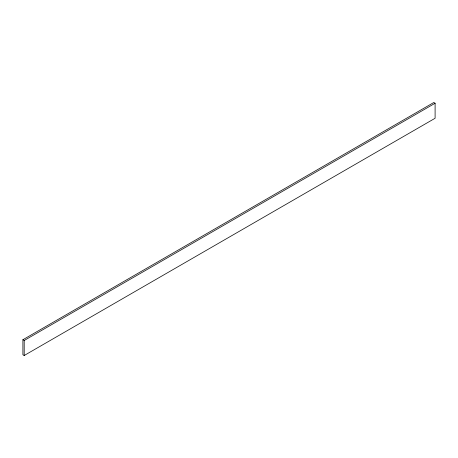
<?xml version="1.0" encoding="UTF-8"?>
<svg xmlns="http://www.w3.org/2000/svg" width="458" height="458" viewBox="0 0 458 458"><rect width="100%" height="100%" fill="white"/><g stroke="black" fill="none" stroke-linecap="round" stroke-linejoin="round"><path stroke-width="0.69" d="M22.9 339.733L433.8 102.5L435.1 103.25L435.1 118.267L24.2 355.5L22.9 354.75L22.9 339.733L24.2 340.483L435.1 103.25M24.2 340.483L24.2 355.5"/></g></svg>
